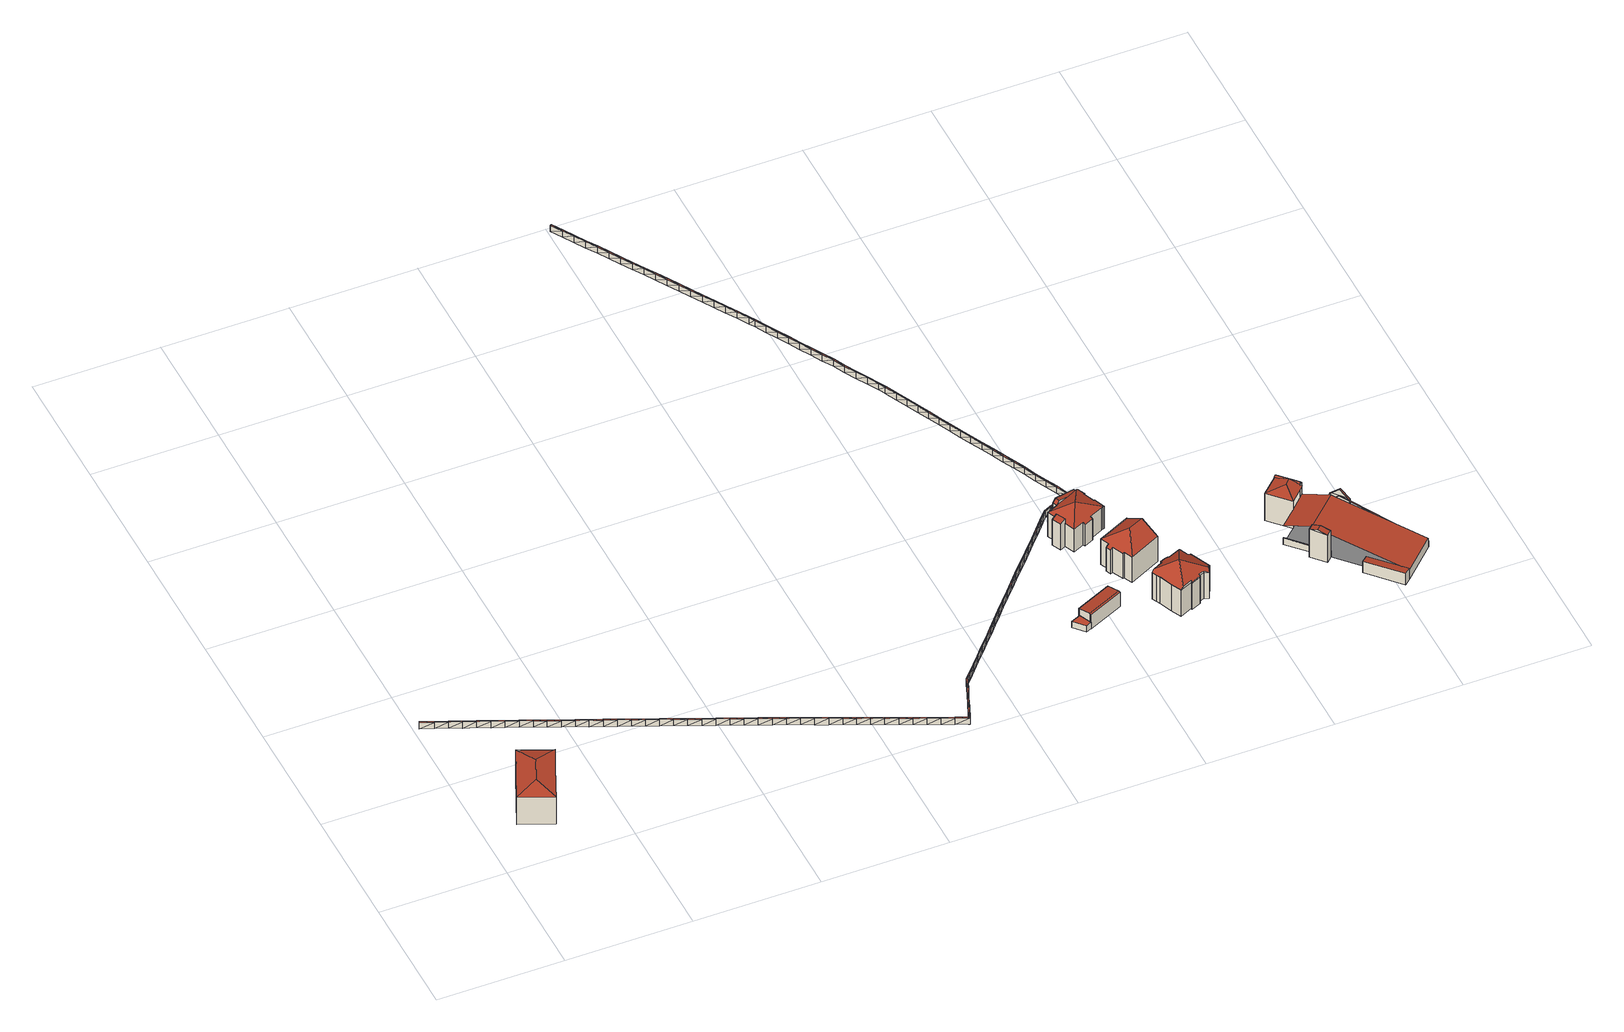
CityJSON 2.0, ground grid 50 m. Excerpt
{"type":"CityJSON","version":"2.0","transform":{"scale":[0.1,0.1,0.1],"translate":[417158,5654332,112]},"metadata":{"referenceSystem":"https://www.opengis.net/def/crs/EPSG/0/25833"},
"CityObjects":{
"building1":{"type":"Building","attributes":{"Dachtyp_tdc":"tdcFreeFormRoof","Gemeindeschluessel":14612000,"Dachneigung":14.71,"QualitaetDacherkennung":74,"Geometrietyp2DReferenz":"3000","measuredHeight":14.9,"function":"31001_2000","roofType":"5000"},"geometry":[{"type":"Solid","lod":"2","boundaries":[[[[0,1,2,3]],[[1,4,5,2]],[[4,6,7,5]],[[6,8,9,7]],[[8,10,11,9]],[[10,0,3,11]],[[0,10,12]],[[13,14,8]],[[12,10,8,14]],[[4,1,0,12,14,13,6]],[[8,6,13]],[[3,2,5,7,9,11]]]],"semantics":{"surfaces":[{"type":"WallSurface"},{"type":"RoofSurface"},{"type":"GroundSurface"}],"values":[[0,0,0,0,0,0,1,1,1,1,0,2]]}}]},
"building2":{"type":"Building","attributes":{"Stand_DGM":"2016","Stand_Basis-DLM":"2024","Gemeindeschluessel":"14612000","ObjektHoehe":3,"Stand_Laserscan":"2016","BodenHoehe":0,"Stand_3D-Stadtmodell":"2025","Geometrietyp2DReferenz":2000,"AbsoluteHoehe":0,"measuredHeight":3,"function":"51009_1700","roofType":"9999"},"geometry":[{"type":"MultiSurface","lod":"2","boundaries":[[[15,16,17]],[[18,16,15]],[[19,18,15]],[[20,18,19]],[[21,20,19]],[[22,20,21]],[[23,22,21]],[[24,22,23]],[[25,24,23]],[[26,24,25]],[[27,26,25]],[[28,26,27]],[[29,28,27]],[[30,28,29]],[[31,30,29]],[[32,30,31]],[[33,32,31]],[[34,32,33]],[[35,34,33]],[[36,34,35]],[[37,36,35]],[[38,36,37]],[[39,38,37]],[[40,38,39]],[[41,40,39]],[[42,40,41]],[[43,42,41]],[[44,42,43]],[[45,44,43]],[[46,44,45]],[[47,46,45]],[[48,46,47]],[[49,48,47]],[[50,48,49]],[[50,49,51]],[[52,50,51]],[[53,52,51]],[[54,52,53]],[[55,54,53]],[[56,57,55]],[[57,54,55]],[[58,57,56]],[[59,58,56]],[[60,58,59]],[[61,60,59]],[[62,60,61]],[[63,62,61]],[[64,62,63]],[[65,64,63]],[[66,64,65]],[[67,66,65]],[[68,66,67]],[[69,68,67]],[[70,68,69]],[[71,70,69]],[[72,70,71]],[[73,72,71]],[[74,72,73]],[[75,74,73]],[[76,74,75]],[[77,76,78]],[[79,76,77]],[[80,79,77]],[[81,79,80]],[[82,81,80]],[[83,81,82]],[[84,83,82]],[[85,83,84]],[[86,85,84]],[[87,85,86]],[[88,87,86]],[[89,87,88]],[[90,89,88]],[[91,89,90]],[[92,91,90]],[[93,91,92]],[[94,93,92]],[[95,93,94]],[[96,95,94]],[[97,95,96]],[[98,97,96]],[[99,97,98]],[[100,99,98]],[[101,99,100]],[[102,103,104]],[[105,101,100]],[[103,101,105]],[[104,103,105]],[[106,102,104]],[[107,102,106]],[[108,107,106]],[[109,107,108]],[[110,109,108]],[[111,109,110]],[[112,111,113]],[[114,111,112]],[[115,114,112]],[[116,114,115]],[[117,116,115]],[[118,116,117]],[[119,120,117]],[[121,120,119]],[[122,121,119]],[[123,121,122]],[[124,123,122]],[[125,123,124]],[[126,125,124]],[[127,125,126]],[[128,127,126]],[[129,127,128]],[[130,129,128]],[[131,129,130]],[[132,131,130]],[[133,131,132]],[[134,133,132]],[[135,133,134]],[[136,135,134]],[[137,135,136]],[[138,137,136]],[[139,137,138]],[[140,139,138]],[[141,139,140]],[[142,141,140]],[[143,141,142]],[[144,143,142]],[[145,143,144]],[[146,145,144]],[[147,145,146]],[[148,147,146]],[[149,150,148]],[[150,147,148]],[[151,150,149]],[[152,151,149]],[[153,151,152]],[[154,153,152]],[[155,153,154]],[[156,155,154]],[[157,155,156]],[[158,159,156]],[[160,159,158]],[[161,160,158]],[[162,160,161]],[[163,162,161]],[[164,162,163]],[[165,164,163]],[[166,164,165]],[[167,168,169]],[[170,168,167]],[[171,170,167]],[[172,170,171]],[[173,172,171]],[[174,172,173]],[[175,174,173]],[[176,174,175]],[[177,176,175]],[[178,176,177]],[[179,178,177]],[[180,178,179]],[[181,180,179]],[[182,180,181]],[[183,182,181]],[[184,182,183]],[[185,184,183]],[[186,184,185]],[[187,186,185]],[[188,186,187]],[[189,188,187]],[[190,188,189]],[[191,190,189]],[[192,190,191]],[[193,192,191]],[[194,192,193]],[[195,194,193]],[[196,194,195]],[[197,198,199]],[[200,196,195]],[[198,196,200]],[[199,198,200]],[[201,197,199]],[[202,197,201]],[[203,202,201]],[[204,202,203]],[[205,204,203]],[[206,204,205]],[[207,206,205]],[[208,206,207]],[[209,208,207]],[[210,208,209]],[[211,210,209]],[[212,210,211]],[[213,212,211]],[[214,212,213]],[[215,214,213]],[[216,214,215]],[[217,216,215]],[[218,216,217]],[[219,218,217]],[[220,218,219]],[[221,220,219]],[[222,220,221]],[[223,222,221]],[[224,222,223]],[[225,224,223]],[[226,224,225]],[[227,226,225]],[[228,226,227]],[[229,228,227]],[[230,228,229]],[[231,230,229]],[[232,230,231]],[[233,232,231]],[[234,232,233]],[[235,234,233]],[[236,234,235]],[[237,236,235]],[[238,236,237]],[[239,238,237]],[[240,238,239]],[[241,240,239]],[[242,243,244]],[[245,246,241]],[[243,246,245]],[[244,243,245]],[[246,240,241]],[[247,248,94]],[[247,94,92]],[[248,249,96]],[[248,96,94]],[[249,250,98]],[[249,98,96]],[[250,251,100]],[[250,100,98]],[[251,252,105]],[[251,105,100]],[[252,253,104]],[[252,104,105]],[[253,254,106]],[[253,106,104]],[[254,255,108]],[[254,108,106]],[[255,256,110]],[[255,110,108]],[[257,258,112]],[[257,112,113]],[[258,259,115]],[[258,115,112]],[[259,260,117]],[[259,117,115]],[[260,261,119]],[[260,119,117]],[[261,262,122]],[[261,122,119]],[[262,263,124]],[[262,124,122]],[[263,264,126]],[[263,126,124]],[[264,265,128]],[[264,128,126]],[[265,266,130]],[[265,130,128]],[[266,267,132]],[[266,132,130]],[[267,268,134]],[[267,134,132]],[[268,269,136]],[[268,136,134]],[[269,270,138]],[[269,138,136]],[[270,271,140]],[[272,273,239]],[[272,239,237]],[[273,274,241]],[[273,241,239]],[[274,275,245]],[[274,245,241]],[[275,276,244]],[[275,244,245]],[[16,18,277]],[[16,277,278]],[[18,20,279]],[[18,279,277]],[[20,22,280]],[[20,280,279]],[[22,24,281]],[[22,281,280]],[[24,26,282]],[[24,282,281]],[[26,28,283]],[[26,283,282]],[[28,30,284]],[[285,237,235]],[[271,142,140]],[[270,140,138]],[[271,286,142]],[[286,287,144]],[[286,144,142]],[[287,288,146]],[[287,146,144]],[[288,289,148]],[[288,148,146]],[[289,290,149]],[[289,149,148]],[[290,291,152]],[[290,152,149]],[[291,292,154]],[[291,154,152]],[[292,293,156]],[[292,156,154]],[[293,294,158]],[[293,158,156]],[[294,295,161]],[[294,161,158]],[[295,296,163]],[[295,163,161]],[[296,297,165]],[[296,165,163]],[[298,299,167]],[[298,167,169]],[[299,300,171]],[[299,171,167]],[[300,301,173]],[[300,173,171]],[[301,302,175]],[[301,175,173]],[[302,303,177]],[[302,177,175]],[[303,304,179]],[[303,179,177]],[[304,305,181]],[[304,181,179]],[[305,306,183]],[[305,183,181]],[[306,307,185]],[[306,185,183]],[[307,308,187]],[[307,187,185]],[[309,310,193]],[[308,189,187]],[[311,309,191]],[[311,191,189]],[[309,193,191]],[[310,312,195]],[[310,195,193]],[[312,313,200]],[[312,200,195]],[[313,314,199]],[[313,199,200]],[[314,315,201]],[[314,201,199]],[[315,316,203]],[[315,203,201]],[[316,317,205]],[[316,205,203]],[[317,318,207]],[[317,207,205]],[[318,319,209]],[[318,209,207]],[[319,320,211]],[[319,211,209]],[[320,321,213]],[[320,213,211]],[[321,322,215]],[[321,215,213]],[[322,323,217]],[[322,217,215]],[[323,324,219]],[[323,219,217]],[[324,325,221]],[[324,221,219]],[[325,326,223]],[[325,223,221]],[[308,311,189]],[[326,225,223]],[[327,328,227]],[[327,227,225]],[[328,329,229]],[[328,229,227]],[[329,330,231]],[[329,231,229]],[[330,331,233]],[[330,233,231]],[[331,285,235]],[[331,235,233]],[[285,272,237]],[[326,327,225]],[[332,333,15]],[[332,15,17]],[[333,334,19]],[[333,19,15]],[[334,335,21]],[[334,21,19]],[[335,336,23]],[[335,23,21]],[[336,337,25]],[[336,25,23]],[[337,338,27]],[[337,27,25]],[[338,339,29]],[[338,29,27]],[[339,340,31]],[[339,31,29]],[[340,341,33]],[[340,33,31]],[[341,342,35]],[[341,35,33]],[[342,343,37]],[[342,37,35]],[[343,344,39]],[[343,39,37]],[[344,345,41]],[[344,41,39]],[[345,346,43]],[[345,43,41]],[[346,347,45]],[[346,45,43]],[[347,348,47]],[[347,47,45]],[[348,349,49]],[[348,49,47]],[[349,350,51]],[[349,51,49]],[[350,351,53]],[[350,53,51]],[[351,352,55]],[[351,55,53]],[[352,353,56]],[[352,56,55]],[[353,354,59]],[[355,356,63]],[[353,59,56]],[[354,355,61]],[[354,61,59]],[[355,63,61]],[[356,357,65]],[[356,65,63]],[[357,358,67]],[[357,67,65]],[[358,359,69]],[[360,361,73]],[[358,69,67]],[[359,360,71]],[[359,71,69]],[[360,73,71]],[[361,362,75]],[[361,75,73]],[[363,364,77]],[[363,77,78]],[[364,365,80]],[[364,80,77]],[[365,366,82]],[[365,82,80]],[[366,367,84]],[[366,84,82]],[[367,368,86]],[[367,86,84]],[[368,369,88]],[[368,88,86]],[[369,370,90]],[[369,90,88]],[[370,247,92]],[[370,92,90]],[[54,371,372]],[[54,57,371]],[[57,58,373]],[[57,373,371]],[[58,60,374]],[[58,374,373]],[[60,62,375]],[[60,375,374]],[[62,64,376]],[[62,376,375]],[[64,66,377]],[[64,377,376]],[[66,68,378]],[[66,378,377]],[[68,70,379]],[[68,379,378]],[[70,72,380]],[[70,380,379]],[[72,74,381]],[[72,381,380]],[[74,76,382]],[[74,382,381]],[[76,79,383]],[[76,383,382]],[[79,81,384]],[[79,384,383]],[[81,83,385]],[[81,385,384]],[[83,85,386]],[[83,386,385]],[[85,87,387]],[[85,387,386]],[[87,89,388]],[[87,388,387]],[[89,91,389]],[[89,389,388]],[[91,93,390]],[[91,390,389]],[[93,95,391]],[[93,391,390]],[[95,97,392]],[[95,392,391]],[[97,99,393]],[[97,393,392]],[[99,101,394]],[[234,236,395]],[[230,396,397]],[[232,234,398]],[[232,398,396]],[[234,395,398]],[[236,238,399]],[[236,399,395]],[[238,240,400]],[[238,400,399]],[[240,246,401]],[[240,401,400]],[[246,243,402]],[[246,402,401]],[[243,242,403]],[[243,403,402]],[[278,332,17]],[[278,17,16]],[[276,403,242]],[[276,242,244]],[[103,102,404]],[[99,394,393]],[[101,103,405]],[[101,405,394]],[[103,404,405]],[[102,107,406]],[[102,406,404]],[[107,109,407]],[[107,407,406]],[[109,111,408]],[[120,409,410]],[[116,118,411]],[[116,411,412]],[[120,121,409]],[[121,123,413]],[[121,413,409]],[[123,125,414]],[[123,414,413]],[[125,127,415]],[[125,415,414]],[[127,129,416]],[[127,416,415]],[[129,131,417]],[[129,417,416]],[[131,133,418]],[[131,418,417]],[[133,135,419]],[[133,419,418]],[[135,137,420]],[[135,420,419]],[[137,139,421]],[[109,408,407]],[[111,114,422]],[[111,422,408]],[[114,116,412]],[[114,412,422]],[[188,423,424]],[[186,188,424]],[[186,424,425]],[[188,190,423]],[[190,192,426]],[[190,426,423]],[[192,194,427]],[[192,427,426]],[[194,196,428]],[[194,428,427]],[[196,198,429]],[[196,429,428]],[[198,197,430]],[[198,430,429]],[[197,202,431]],[[197,431,430]],[[202,204,432]],[[202,432,431]],[[204,206,433]],[[204,433,432]],[[206,208,434]],[[206,434,433]],[[208,210,435]],[[208,435,434]],[[210,212,436]],[[210,436,435]],[[212,214,437]],[[212,437,436]],[[214,216,438]],[[214,438,437]],[[216,218,439]],[[216,439,438]],[[218,220,440]],[[218,440,439]],[[220,222,441]],[[220,441,440]],[[222,224,442]],[[222,442,441]],[[224,226,443]],[[224,443,442]],[[226,228,444]],[[226,444,443]],[[228,230,397]],[[228,397,444]],[[230,232,396]],[[30,445,284]],[[28,284,283]],[[30,32,445]],[[32,34,446]],[[32,446,445]],[[34,36,447]],[[34,447,446]],[[36,38,448]],[[36,448,447]],[[38,40,449]],[[38,449,448]],[[40,42,450]],[[40,450,449]],[[42,44,451]],[[42,451,450]],[[44,46,452]],[[44,452,451]],[[46,48,453]],[[46,453,452]],[[48,50,454]],[[48,454,453]],[[50,52,455]],[[50,455,454]],[[52,54,372]],[[52,372,455]],[[141,143,456]],[[137,421,420]],[[139,141,457]],[[139,457,421]],[[141,456,457]],[[143,145,458]],[[143,458,456]],[[145,147,459]],[[145,459,458]],[[147,150,460]],[[147,460,459]],[[150,151,461]],[[150,461,460]],[[151,153,462]],[[151,462,461]],[[153,155,463]],[[153,463,462]],[[155,157,464]],[[155,464,463]],[[159,160,465]],[[159,465,466]],[[160,162,467]],[[160,467,465]],[[162,164,468]],[[162,468,467]],[[164,166,469]],[[164,469,468]],[[168,170,470]],[[168,470,471]],[[170,172,472]],[[170,472,470]],[[172,174,473]],[[172,473,472]],[[174,176,474]],[[174,474,473]],[[176,178,475]],[[176,475,474]],[[178,180,476]],[[178,476,475]],[[180,182,477]],[[180,477,476]],[[182,184,478]],[[182,478,477]],[[184,186,425]],[[184,425,478]],[[332,278,333]],[[333,278,277]],[[333,277,334]],[[334,277,279]],[[365,384,366]],[[364,383,365]],[[365,383,384]],[[366,384,385]],[[366,385,367]],[[367,385,386]],[[367,386,368]],[[368,386,387]],[[368,387,369]],[[369,387,388]],[[369,388,370]],[[370,388,389]],[[370,389,247]],[[247,389,390]],[[247,390,248]],[[248,390,391]],[[248,391,249]],[[249,391,392]],[[249,392,250]],[[250,392,393]],[[250,393,251]],[[251,393,394]],[[251,394,252]],[[252,394,405]],[[252,405,253]],[[253,405,404]],[[253,404,254]],[[254,404,406]],[[254,406,255]],[[255,406,407]],[[255,407,256]],[[256,407,408]],[[257,408,258]],[[258,408,422]],[[258,422,259]],[[259,422,412]],[[259,412,260]],[[260,412,411]],[[260,410,261]],[[261,410,409]],[[261,409,262]],[[262,409,413]],[[262,413,263]],[[263,413,414]],[[263,414,264]],[[265,416,266]],[[264,414,415]],[[264,415,265]],[[265,415,416]],[[266,416,417]],[[266,417,267]],[[267,417,418]],[[267,418,268]],[[268,418,419]],[[268,419,269]],[[269,419,420]],[[269,420,270]],[[270,420,421]],[[270,421,271]],[[271,421,457]],[[271,457,286]],[[286,457,456]],[[286,456,287]],[[287,456,458]],[[287,458,288]],[[288,458,459]],[[288,459,289]],[[289,459,460]],[[289,460,290]],[[290,460,461]],[[290,461,291]],[[291,461,462]],[[291,462,292]],[[292,462,463]],[[292,463,293]],[[293,463,464]],[[293,466,294]],[[294,466,465]],[[294,465,295]],[[297,468,469]],[[295,467,296]],[[296,467,468]],[[296,468,297]],[[298,471,299]],[[299,471,470]],[[299,470,300]],[[300,470,472]],[[300,472,301]],[[301,472,473]],[[301,473,302]],[[302,473,474]],[[302,474,303]],[[303,474,475]],[[303,475,304]],[[304,475,476]],[[304,476,305]],[[305,476,477]],[[305,477,306]],[[306,477,478]],[[306,478,307]],[[307,478,425]],[[307,425,308]],[[308,425,424]],[[308,424,311]],[[311,424,423]],[[311,423,309]],[[309,423,426]],[[309,426,310]],[[310,426,427]],[[310,427,312]],[[295,465,467]],[[312,428,313]],[[312,427,428]],[[313,428,429]],[[313,429,314]],[[314,429,430]],[[314,430,315]],[[315,430,431]],[[315,431,316]],[[316,431,432]],[[316,432,317]],[[317,432,433]],[[317,433,318]],[[318,433,434]],[[318,434,319]],[[319,434,435]],[[319,435,320]],[[320,435,436]],[[320,436,321]],[[321,436,437]],[[321,437,322]],[[322,437,438]],[[322,438,323]],[[323,438,439]],[[323,439,324]],[[324,439,440]],[[324,440,325]],[[325,440,441]],[[325,441,326]],[[326,441,442]],[[326,442,327]],[[327,442,443]],[[327,443,328]],[[328,443,444]],[[328,444,329]],[[329,444,397]],[[329,397,330]],[[330,397,396]],[[330,396,331]],[[331,396,398]],[[331,398,285]],[[285,398,395]],[[285,395,272]],[[272,395,399]],[[272,399,273]],[[273,399,400]],[[275,401,402]],[[273,400,274]],[[274,400,401]],[[274,401,275]],[[275,402,276]],[[276,402,403]],[[334,279,335]],[[335,279,280]],[[335,280,336]],[[336,280,281]],[[336,281,337]],[[337,281,282]],[[337,282,338]],[[338,282,283]],[[338,283,339]],[[339,283,284]],[[339,284,340]],[[340,284,445]],[[340,445,341]],[[342,447,343]],[[341,445,446]],[[341,446,342]],[[342,446,447]],[[343,447,448]],[[343,448,344]],[[344,448,449]],[[344,449,345]],[[345,449,450]],[[345,450,346]],[[346,450,451]],[[346,451,347]],[[347,451,452]],[[347,452,348]],[[348,452,453]],[[348,453,349]],[[349,453,454]],[[349,454,350]],[[350,454,455]],[[455,351,350]],[[351,455,372]],[[351,372,352]],[[352,372,371]],[[352,371,353]],[[353,371,373]],[[353,373,354]],[[354,373,374]],[[354,374,355]],[[355,374,375]],[[355,375,356]],[[356,375,376]],[[356,376,357]],[[357,376,377]],[[357,377,358]],[[358,377,378]],[[358,378,359]],[[359,378,379]],[[359,379,360]],[[360,379,380]],[[360,380,361]],[[361,380,381]],[[361,381,362]],[[362,381,382]],[[363,382,364]],[[364,382,383]]],"semantics":{"surfaces":[{"type":"RoofSurface"},{"type":"WallSurface"},{"type":"GroundSurface"}],"values":[0,0,0,0,0,0,0,0,0,0,0,0,0,0,0,0,0,0,0,0,0,0,0,0,0,0,0,0,0,0,0,0,0,0,0,0,0,0,0,0,0,0,0,0,0,0,0,0,0,0,0,0,0,0,0,0,0,0,0,0,0,0,0,0,0,0,0,0,0,0,0,0,0,0,0,0,0,0,0,0,0,0,0,0,0,0,0,0,0,0,0,0,0,0,0,0,0,0,0,0,0,0,0,0,0,0,0,0,0,0,0,0,0,0,0,0,0,0,0,0,0,0,0,0,0,0,0,0,0,0,0,0,0,0,0,0,0,0,0,0,0,0,0,0,0,0,0,0,0,0,0,0,0,0,0,0,0,0,0,0,0,0,0,0,0,0,0,0,0,0,0,0,0,0,0,0,0,0,0,0,0,0,0,0,0,0,0,0,0,0,0,0,0,0,0,0,0,0,0,0,0,0,0,0,0,0,0,0,0,0,0,0,0,0,0,0,0,0,0,0,0,0,0,0,1,1,1,1,1,1,1,1,1,1,1,1,1,1,1,1,1,1,1,1,1,1,1,1,1,1,1,1,1,1,1,1,1,1,1,1,1,1,1,1,1,1,1,1,1,1,1,1,1,1,1,1,1,1,1,1,1,1,1,1,1,1,1,1,1,1,1,1,1,1,1,1,1,1,1,1,1,1,1,1,1,1,1,1,1,1,1,1,1,1,1,1,1,1,1,1,1,1,1,1,1,1,1,1,1,1,1,1,1,1,1,1,1,1,1,1,1,1,1,1,1,1,1,1,1,1,1,1,1,1,1,1,1,1,1,1,1,1,1,1,1,1,1,1,1,1,1,1,1,1,1,1,1,1,1,1,1,1,1,1,1,1,1,1,1,1,1,1,1,1,1,1,1,1,1,1,1,1,1,1,1,1,1,1,1,1,1,1,1,1,1,1,1,1,1,1,1,1,1,1,1,1,1,1,1,1,1,1,1,1,1,1,1,1,1,1,1,1,1,1,1,1,1,1,1,1,1,1,1,1,1,1,1,1,1,1,1,1,1,1,1,1,1,1,1,1,1,1,1,1,1,1,1,1,1,1,1,1,1,1,1,1,1,1,1,1,1,1,1,1,1,1,1,1,1,1,1,1,1,1,1,1,1,1,1,1,1,1,1,1,1,1,1,1,1,1,1,1,1,1,1,1,1,1,1,1,1,1,1,1,1,1,1,1,1,1,1,1,1,1,1,1,1,1,1,1,1,1,1,1,1,1,1,1,1,1,1,1,1,1,1,1,1,1,1,1,1,1,1,1,1,1,1,1,1,1,1,1,1,1,1,1,1,1,1,1,1,1,1,1,1,1,1,1,1,1,1,1,1,1,1,1,1,1,1,1,1,1,1,1,1,1,1,1,1,1,1,1,1,1,1,1,1,1,1,1,1,1,1,1,1,1,1,1,1,1,1,1,1,1,1,1,1,1,1,1,1,1,1,1,1,1,1,1,1,1,1,1,1,1,1,1,1,1,1,1,1,1,1,1,1,1,2,2,2,2,2,2,2,2,2,2,2,2,2,2,2,2,2,2,2,2,2,2,2,2,2,2,2,2,2,2,2,2,2,2,2,2,2,2,2,2,2,2,2,2,2,2,2,2,2,2,2,2,2,2,2,2,2,2,2,2,2,2,2,2,2,2,2,2,2,2,2,2,2,2,2,2,2,2,2,2,2,2,2,2,2,2,2,2,2,2,2,2,2,2,2,2,2,2,2,2,2,2,2,2,2,2,2,2,2,2,2,2,2,2,2,2,2,2,2,2,2,2,2,2,2,2,2,2,2,2,2,2,2,2,2,2,2,2,2,2,2,2,2,2,2,2,2,2,2,2,2,2,2,2,2,2,2,2,2,2,2,2,2,2,2,2,2,2,2,2,2,2,2,2,2,2,2,2,2,2,2,2,2,2,2,2,2,2,2,2,2,2,2,2,2,2,2,2,2,2,2,2,2,2,2,2,2,2,2,2,2,2,2,2,2,2,2,2,2,2,2,2,2,2]}}]},
"building3":{"type":"Building","attributes":{"Dachtyp_tdc":"tdcPolyFlatRoof","Gemeindeschluessel":14612000,"Dachneigung":0,"QualitaetDacherkennung":58,"Geometrietyp2DReferenz":"3000","measuredHeight":2.95,"function":"31001_9998","roofType":"1000"},"geometry":[{"type":"Solid","lod":"2","boundaries":[[[[479,480,481,482]],[[480,483,484,481]],[[483,485,486,484]],[[485,479,482,486]],[[485,483,480,479]],[[482,481,484,486]]]],"semantics":{"surfaces":[{"type":"WallSurface"},{"type":"RoofSurface"},{"type":"GroundSurface"}],"values":[[0,0,0,0,1,2]]}}]},
"building4":{"type":"Building","attributes":{"Dachtyp_tdc":"tdcGableRoof","Gemeindeschluessel":14612000,"Dachneigung":10,"QualitaetDacherkennung":40,"Geometrietyp2DReferenz":"3000","measuredHeight":7.2,"function":"31001_9998","roofType":"3100"},"geometry":[{"type":"Solid","lod":"2","boundaries":[[[[487,488,489,490]],[[488,491,492,489]],[[491,493,494,492]],[[493,495,496,494]],[[495,497,498,496]],[[497,499,500,498]],[[499,487,490,500]],[[495,493,491,488,487]],[[487,499,497,495]],[[490,489,492,494,496,498,500]]]],"semantics":{"surfaces":[{"type":"WallSurface"},{"type":"RoofSurface"},{"type":"GroundSurface"}],"values":[[0,0,0,0,0,0,0,1,1,2]]}}]},
"building5":{"type":"Building","attributes":{"Gemeindeschluessel":14612000,"Geometrietyp2DReferenz":"3000","function":"31001_9998","roofType":"9999"},"children":["building5-1","building5-2","building5-3"]},
"building5-1":{"type":"BuildingPart","attributes":{"Dachtyp_tdc":"tdcTentRoof","Dachneigung":32.33,"QualitaetDacherkennung":27,"Geometrietyp2DReferenz":"3000","measuredHeight":14.88,"roofType":"3500"},"parents":["building5"],"geometry":[{"type":"MultiSurface","lod":"2","boundaries":[[[501,502,503,504]],[[502,505,506,503]],[[507,508,509,510,511]],[[508,512,513,509]],[[512,514,515,513]],[[514,516,517,515]],[[516,518,519,517]],[[518,520,521,519]],[[520,522,523,521]],[[522,524,525,523]],[[524,526,527,525]],[[526,528,529,527]],[[528,530,531,529]],[[530,532,533,531]],[[532,534,535,533]],[[536,537,538,505,502,539]],[[520,518,516,514,512,508,507,536,539]],[[532,530,528,526,524,522,520,539]],[[502,501,534,532,539]],[[504,503,506,540,541,510,509,513,515,517,519,521,523,525,527,529,531,533,535]]],"semantics":{"surfaces":[{"type":"WallSurface"},{"type":"RoofSurface"},{"type":"GroundSurface"}],"values":[0,0,0,0,0,0,0,0,0,0,0,0,0,0,0,1,1,1,1,2]}}]},
"building5-2":{"type":"BuildingPart","attributes":{"Dachtyp_tdc":"tdcPolyFlatRoof","Dachneigung":22.32,"QualitaetDacherkennung":57,"Geometrietyp2DReferenz":"3000","measuredHeight":13.38,"roofType":"2100"},"parents":["building5"],"geometry":[{"type":"MultiSurface","lod":"2","boundaries":[[[542,543,504,544]],[[543,501,504]],[[545,546,547,535,534]],[[546,542,544,547]],[[546,545,543,542]],[[544,504,535,547]]],"semantics":{"surfaces":[{"type":"WallSurface"},{"type":"RoofSurface"},{"type":"GroundSurface"}],"values":[0,0,0,0,1,2]}}]},
"building5-3":{"type":"BuildingPart","attributes":{"Dachtyp_tdc":"tdcGableRoof","Dachneigung":16.06,"QualitaetDacherkennung":20,"Geometrietyp2DReferenz":"3000","measuredHeight":13.14,"roofType":"3100"},"parents":["building5"],"geometry":[{"type":"MultiSurface","lod":"2","boundaries":[[[505,548,549,506]],[[548,550,551,549]],[[550,552,553,551]],[[552,554,555,553]],[[554,511,510,555]],[[550,548,505,556]],[[556,537,557,511,554,552,550]],[[510,541,540,506,549,551,553,555]]],"semantics":{"surfaces":[{"type":"WallSurface"},{"type":"RoofSurface"},{"type":"GroundSurface"}],"values":[0,0,0,0,0,1,1,2]}}]},
"building6":{"type":"Building","attributes":{"Dachtyp_tdc":"tdcHipAndGableRoof","Gemeindeschluessel":14612000,"Dachneigung":30.77,"QualitaetDacherkennung":53,"Geometrietyp2DReferenz":"3000","measuredHeight":16.55,"function":"31001_9998","roofType":"5000"},"geometry":[{"type":"Solid","lod":"2","boundaries":[[[[558,559,560,561]],[[559,562,563,560]],[[562,564,565,563]],[[564,566,567,565]],[[566,568,569,567]],[[568,570,571,569]],[[570,572,573,571]],[[572,574,575,573]],[[574,576,577,575]],[[576,578,579,577]],[[578,580,581,579]],[[580,558,561,581]],[[576,574,572,570,568,566,564,562,559,582]],[[559,558,580,582]],[[580,578,576,582]],[[561,560,563,565,567,569,571,573,575,577,579,581]]]],"semantics":{"surfaces":[{"type":"WallSurface"},{"type":"RoofSurface"},{"type":"GroundSurface"}],"values":[[0,0,0,0,0,0,0,0,0,0,0,0,1,1,1,2]]}}]},
"building7":{"type":"Building","attributes":{"Dachtyp_tdc":"tdcFreeFormRoof","Gemeindeschluessel":14612000,"Dachneigung":32.01,"QualitaetDacherkennung":42,"Geometrietyp2DReferenz":"3000","measuredHeight":18.64,"function":"31001_9998","roofType":"5000"},"geometry":[{"type":"Solid","lod":"2","boundaries":[[[[583,584,585,586]],[[584,587,588,585]],[[587,589,590,588]],[[589,591,592,590]],[[591,593,594,592]],[[593,595,596,594]],[[595,597,598,596]],[[597,599,600,598]],[[599,601,602,600]],[[601,603,604,602]],[[603,605,606,604]],[[605,607,608,606]],[[607,609,610,608]],[[609,611,612,610]],[[611,613,614,612]],[[613,615,616,614]],[[615,617,618,616]],[[617,619,620,618]],[[619,621,622,620]],[[621,623,624,622]],[[623,625,626,624]],[[625,627,628,626]],[[629,630,631,632,633,634,635,636]],[[627,583,586,628]],[[603,601,637,638,639,629,640,641,642]],[[643,609,640,629,636,644,645,646,647]],[[639,648,649,650,651,652,653,630,629]],[[584,653,652,587]],[[583,631,630,653,584]],[[587,652,651,589]],[[589,651,650,591]],[[591,650,649,593]],[[593,649,648,595]],[[595,648,639,638,597]],[[621,635,634,623]],[[619,644,636,635,621]],[[623,634,633,625]],[[625,633,632,627]],[[627,632,631,583]],[[613,647,646,615]],[[611,643,647,613]],[[615,646,645,617]],[[617,645,644,619]],[[609,643,611]],[[605,642,641,607]],[[603,642,605]],[[607,641,640,609]],[[597,638,637,599]],[[599,637,601]],[[586,585,588,590,592,594,596,598,600,602,604,606,608,610,612,614,616,618,620,622,624,626,628]]]],"semantics":{"surfaces":[{"type":"WallSurface"},{"type":"RoofSurface"},{"type":"GroundSurface"}],"values":[[0,0,0,0,0,0,0,0,0,0,0,0,0,0,0,0,0,0,0,0,0,0,1,0,1,1,1,0,0,0,0,0,0,0,0,0,0,0,0,0,0,0,0,0,0,0,0,0,0,2]]}}]},
"building8":{"type":"Building","attributes":{"Gemeindeschluessel":14612000,"Geometrietyp2DReferenz":"3000","function":"31001_2513","roofType":"9999"},"children":["building8-1","building8-2","building8-3","building8-4","building8-5","building8-6","building8-7","building8-8"]},
"building8-1":{"type":"BuildingPart","attributes":{"Dachtyp_tdc":"tdcGableRoof","Dachneigung":11.96,"QualitaetDacherkennung":12,"Geometrietyp2DReferenz":"3000","measuredHeight":12.33,"roofType":"3100"},"parents":["building8"],"geometry":[{"type":"MultiSurface","lod":"2","boundaries":[[[654,655,656,657,658]],[[655,654,659,660,661,662,663]],[[664,665,666,662,661]],[[657,656,667,668,669,670,671,672]]],"semantics":{"surfaces":[{"type":"WallSurface"},{"type":"RoofSurface"},{"type":"GroundSurface"}],"values":[0,1,1,2]}}]},
"building8-2":{"type":"BuildingPart","attributes":{"Dachtyp_tdc":"tdcFreeFormRoof","Dachneigung":49.64,"QualitaetDacherkennung":17,"Geometrietyp2DReferenz":"3000","measuredHeight":13.96,"roofType":"5000"},"parents":["building8"],"geometry":[{"type":"MultiSurface","lod":"2","boundaries":[[[673,674,675,676]],[[673,676,677]],[[674,673,677,678,679,680]],[[681,682,683,684]],[[677,676,682,681,685]],[[676,675,683,682]],[[675,680,686,687,684,683]],[[674,680,675]]],"semantics":{"surfaces":[{"type":"RoofSurface"},{"type":"GroundSurface"},{"type":"WallSurface"}],"values":[0,0,0,1,2,2,2,0]}}]},
"building8-3":{"type":"BuildingPart","attributes":{"Dachtyp_tdc":"tdcGableRoof","Dachneigung":17.58,"QualitaetDacherkennung":37,"Geometrietyp2DReferenz":"3000","measuredHeight":14.27,"roofType":"3100"},"parents":["building8"],"geometry":[{"type":"MultiSurface","lod":"2","boundaries":[[[688,689,690,691]],[[689,692,693,694,690]],[[689,688,695]],[[696,692,697]],[[688,696,697,695]],[[692,689,695,697]],[[698,691,690,694]],[[696,688,691,698,699]]],"semantics":{"surfaces":[{"type":"WallSurface"},{"type":"RoofSurface"},{"type":"GroundSurface"}],"values":[0,0,0,0,1,1,2,0]}}]},
"building8-4":{"type":"BuildingPart","attributes":{"Dachtyp_tdc":"tdcGableRoof","Dachneigung":16.19,"QualitaetDacherkennung":3,"Geometrietyp2DReferenz":"3000","measuredHeight":12.9,"roofType":"3100"},"parents":["building8"],"geometry":[{"type":"MultiSurface","lod":"2","boundaries":[[[700,701,702,672,703]],[[704,658,657,705]],[[701,700,660,706,707,708]],[[658,704,709,710,707,706,659,711]],[[672,702,712,705,657]]],"semantics":{"surfaces":[{"type":"WallSurface"},{"type":"RoofSurface"},{"type":"GroundSurface"}],"values":[0,0,1,1,2]}}]},
"building8-5":{"type":"BuildingPart","attributes":{"Dachtyp_tdc":"tdcGableRoof","Dachneigung":44.78,"QualitaetDacherkennung":15,"Geometrietyp2DReferenz":"3000","measuredHeight":15.72,"roofType":"3100"},"parents":["building8"],"geometry":[{"type":"MultiSurface","lod":"2","boundaries":[[[713,714,715,702,701]],[[714,713,716,717]],[[718,719,717,716]],[[702,715,720,712]],[[714,719,720,715]],[[719,718,709,721,712,720]],[[719,714,717]]],"semantics":{"surfaces":[{"type":"WallSurface"},{"type":"RoofSurface"},{"type":"GroundSurface"}],"values":[0,1,1,2,0,0,0]}}]},
"building8-6":{"type":"BuildingPart","attributes":{"Dachtyp_tdc":"tdcPolyFlatRoof","Dachneigung":0,"QualitaetDacherkennung":0,"Geometrietyp2DReferenz":"3000","measuredHeight":3,"roofType":"9999"},"parents":["building8"],"geometry":[{"type":"MultiSurface","lod":"2","boundaries":[[[722,723,693,699,724]],[[724,699,698,668]],[[693,723,725,694]],[[723,722,669,725]],[[668,698,694,725,669]],[[694,698,699,693]],[[668,669,722,724]]],"semantics":{"surfaces":[{"type":"RoofSurface"},{"type":"WallSurface"},{"type":"GroundSurface"},{"type":"ClosureSurface","isClosure":"1","QuelleClosure":"LoD1Solid"}],"values":[0,1,1,1,2,3,3]}}]},
"building8-7":{"type":"BuildingPart","attributes":{"Dachtyp_tdc":"tdcPolyFlatRoof","Dachneigung":5.49,"QualitaetDacherkennung":64,"Geometrietyp2DReferenz":"3000","measuredHeight":5.44,"roofType":"2100"},"parents":["building8"],"geometry":[{"type":"MultiSurface","lod":"2","boundaries":[[[726,727,728,656,655]],[[727,729,730,728]],[[729,731,667,730]],[[731,729,727,726,663,732]],[[656,728,730,667]]],"semantics":{"surfaces":[{"type":"WallSurface"},{"type":"RoofSurface"},{"type":"GroundSurface"}],"values":[0,0,0,1,2]}}]},
"building8-8":{"type":"BuildingPart","attributes":{"Dachtyp_tdc":"tdcHipAndGableRoof","Dachneigung":13.03,"QualitaetDacherkennung":24,"Geometrietyp2DReferenz":"3000","measuredHeight":14.35,"roofType":"5000"},"parents":["building8"],"geometry":[{"type":"MultiSurface","lod":"2","boundaries":[[[733,685,681,734]],[[733,735,736]],[[735,737,686,679,738,736]],[[685,733,736,738,678]],[[671,670,734,681,684]],[[735,733,734,670,665]]],"semantics":{"surfaces":[{"type":"WallSurface"},{"type":"RoofSurface"},{"type":"GroundSurface"}],"values":[0,1,1,1,2,0]}}]}
},
"vertices":[
[346,351,176],[316,282,176],[316,282,45],[346,351,45],[268,171,176],[268,171,45],[249,125,176],[249,125,45],[120,180,175],[120,180,45],[217,407,175],[217,407,45],[254,314,194],[248,125,176],[213,219,194],
[1534,2936,42],[1512,2981,42],[1508,2979,42],[1539,2939,42],[1561,2894,42],[1565,2896,42],[1587,2851,42],[1591,2854,42],[1613,2809,42],[1618,2811,42],[1640,2766,42],[1644,2769,42],[1666,2724,41],[1670,2726,41],[1692,2681,41],[1697,2684,41],[1719,2639,41],[1723,2641,41],[1745,2596,42],[1749,2599,42],[1771,2554,41],[1776,2556,41],[1798,2511,41],[1802,2514,41],[1824,2469,40],[1828,2471,40],[1850,2426,40],[1855,2429,40],[1877,2384,39],[1881,2386,39],[1903,2341,39],[1907,2344,39],[1929,2299,39],[1934,2301,39],[1956,2256,38],[1960,2259,38],[1969,2235,38],[1973,2238,38],[1993,2191,38],[1997,2194,38],[2017,2147,38],[2041,2104,39],[2021,2150,38],[2045,2106,39],[2065,2060,39],[2069,2062,39],[2089,2016,40],[2094,2018,40],[2113,1972,40],[2118,1975,40],[2137,1928,42],[2142,1931,42],[2161,1884,40],[2166,1887,40],[2185,1841,39],[2190,1843,39],[2210,1797,40],[2214,1799,40],[2234,1753,40],[2238,1755,40],[2250,1724,40],[2254,1726,40],[2271,1679,39],[2249,1724,40],[2275,1681,39],[2292,1634,40],[2296,1636,40],[2313,1588,40],[2318,1590,40],[2334,1543,40],[2339,1545,40],[2356,1498,40],[2360,1500,40],[2377,1453,40],[2381,1455,40],[2398,1407,40],[2403,1409,40],[2419,1362,41],[2424,1364,41],[2441,1317,41],[2445,1319,41],[2462,1271,42],[2466,1274,42],[2483,1226,42],[2488,1228,42],[2504,1181,43],[2509,1183,43],[2551,1093,41],[2530,1138,44],[2547,1090,41],[2525,1136,44],[2568,1045,42],[2572,1047,42],[2589,1000,43],[2594,1002,43],[2612,952,39],[2616,954,39],[2568,933,44],[2614,958,39],[2570,929,44],[2524,910,49],[2526,905,49],[2494,894,51],[2497,889,51],[2461,856,51],[2498,891,51],[2465,853,51],[2428,819,51],[2431,815,51],[2395,781,52],[2398,778,52],[2361,744,54],[2365,740,54],[2328,706,55],[2332,703,55],[2295,669,58],[2299,665,58],[2262,631,61],[2266,628,61],[2229,594,61],[2233,591,61],[2196,556,62],[2199,553,62],[2163,519,61],[2166,516,61],[2129,482,60],[2133,478,60],[2096,444,61],[2100,441,61],[2063,407,60],[2067,403,60],[2030,369,60],[2034,366,60],[1997,332,62],[1964,294,62],[2001,329,62],[1967,291,62],[1931,257,63],[1934,254,63],[1897,220,64],[1901,216,64],[1880,200,64],[1883,196,64],[1861,153,64],[1884,198,64],[1866,151,64],[1842,106,63],[1847,105,63],[1824,60,66],[1828,58,66],[1803,8,64],[1807,6,64],[1761,32,64],[1807,6,65],[1809,11,65],[1759,27,64],[1715,51,65],[1713,47,65],[1669,71,65],[1667,66,65],[1623,91,66],[1621,86,66],[1577,110,66],[1575,106,66],[1531,130,67],[1529,126,67],[1485,150,68],[1483,145,68],[1439,170,69],[1437,165,69],[1393,189,69],[1391,185,69],[1347,209,70],[1345,204,70],[1302,229,70],[1300,224,70],[1256,249,71],[1254,244,71],[1210,268,72],[1208,264,72],[1164,288,72],[1162,283,72],[1070,323,73],[1116,303,73],[1072,327,73],[1118,308,73],[1026,347,73],[1024,343,73],[980,367,73],[978,362,73],[934,387,73],[932,382,73],[888,406,73],[886,402,73],[842,426,74],[840,422,74],[796,446,74],[794,441,74],[750,466,73],[748,461,73],[704,485,74],[702,481,74],[658,505,74],[656,500,74],[612,525,74],[610,520,74],[566,545,73],[564,540,73],[520,564,74],[519,560,74],[475,584,73],[473,579,73],[429,604,74],[427,599,74],[383,623,74],[381,619,74],[337,643,74],[335,639,74],[291,663,73],[289,658,73],[245,683,73],[243,678,73],[199,702,75],[197,698,75],[153,722,73],[151,717,73],[107,742,74],[9,778,72],[59,757,73],[11,783,72],[61,762,73],[105,737,74],[2419,1362,11],[2441,1317,11],[2462,1271,12],[2483,1226,12],[2504,1181,13],[2525,1136,14],[2547,1090,11],[2568,1045,12],[2589,1000,13],[2612,952,9],[2614,958,9],[2568,933,14],[2524,910,19],[2494,894,21],[2461,856,21],[2428,819,21],[2395,781,22],[2361,744,24],[2328,706,25],[2295,669,28],[2262,631,31],[2229,594,31],[2196,556,32],[2163,519,31],[2129,482,30],[199,702,45],[153,722,43],[107,742,44],[61,762,43],[11,783,42],[1539,2939,12],[1512,2981,12],[1565,2896,12],[1591,2854,12],[1618,2811,12],[1644,2769,12],[1670,2726,11],[1697,2684,11],[245,683,43],[2096,444,31],[2063,407,30],[2030,369,30],[1997,332,32],[1964,294,32],[1931,257,33],[1897,220,34],[1880,200,34],[1861,153,34],[1842,106,33],[1824,60,36],[1803,8,34],[1809,11,35],[1761,32,34],[1715,51,35],[1669,71,35],[1623,91,36],[1577,110,36],[1531,130,37],[1485,150,38],[1439,170,39],[1393,189,39],[1347,209,40],[1256,249,41],[1210,268,42],[1302,229,40],[1164,288,42],[1118,308,43],[1072,327,43],[1026,347,43],[980,367,43],[934,387,43],[888,406,43],[842,426,44],[796,446,44],[750,466,43],[704,485,44],[658,505,44],[612,525,44],[566,545,43],[520,564,44],[475,584,43],[429,604,44],[383,623,44],[337,643,44],[291,663,43],[1508,2979,12],[1534,2936,12],[1561,2894,12],[1587,2851,12],[1613,2809,12],[1640,2766,12],[1666,2724,11],[1692,2681,11],[1719,2639,11],[1745,2596,12],[1771,2554,11],[1798,2511,11],[1824,2469,10],[1850,2426,10],[1877,2384,9],[1903,2341,9],[1929,2299,9],[1956,2256,8],[1969,2235,8],[1993,2191,8],[2017,2147,8],[2041,2104,9],[2065,2060,9],[2089,2016,10],[2113,1972,10],[2137,1928,12],[2161,1884,10],[2185,1841,9],[2210,1797,10],[2234,1753,10],[2250,1724,10],[2249,1724,10],[2271,1679,9],[2292,1634,10],[2313,1588,10],[2334,1543,10],[2356,1498,10],[2377,1453,10],[2398,1407,10],[2021,2150,8],[1997,2194,8],[2045,2106,9],[2069,2062,9],[2094,2018,10],[2118,1975,10],[2142,1931,12],[2166,1887,10],[2190,1843,9],[2214,1799,10],[2238,1755,10],[2254,1726,10],[2275,1681,9],[2296,1636,10],[2318,1590,10],[2339,1545,10],[2360,1500,10],[2381,1455,10],[2403,1409,10],[2424,1364,11],[2445,1319,11],[2466,1274,12],[2488,1228,12],[2509,1183,13],[243,678,43],[335,639,44],[381,619,44],[289,658,43],[197,698,45],[151,717,43],[105,737,44],[59,757,43],[9,778,42],[2551,1093,11],[2530,1138,14],[2572,1047,12],[2594,1002,13],[2616,954,9],[2465,853,21],[2498,891,21],[2497,889,21],[2526,905,19],[2431,815,21],[2398,778,22],[2365,740,24],[2332,703,25],[2299,665,28],[2266,628,31],[2233,591,31],[2199,553,32],[2166,516,31],[2570,929,14],[1300,224,40],[1345,204,40],[1391,185,39],[1254,244,41],[1208,264,42],[1162,283,42],[1116,303,43],[1070,323,43],[1024,343,43],[978,362,43],[932,382,43],[886,402,43],[840,422,44],[794,441,44],[748,461,43],[702,481,44],[656,500,44],[610,520,44],[564,540,43],[519,560,44],[473,579,43],[427,599,44],[1723,2641,11],[1749,2599,12],[1776,2556,11],[1802,2514,11],[1828,2471,10],[1855,2429,10],[1881,2386,9],[1907,2344,9],[1934,2301,9],[1960,2259,8],[1973,2238,8],[2100,441,31],[2133,478,30],[2067,403,30],[2034,366,30],[2001,329,32],[1967,291,32],[1934,254,33],[1901,216,34],[1883,196,34],[1866,151,34],[1884,198,34],[1847,105,33],[1828,58,36],[1807,6,34],[1759,27,34],[1807,6,35],[1713,47,35],[1667,66,35],[1621,86,36],[1575,106,36],[1529,126,37],[1483,145,38],[1437,165,39],
[2384,280,59],[2345,323,59],[2345,323,30],[2384,280,30],[2384,339,59],[2384,339,30],[2406,290,59],[2406,290,30],
[2404,296,98],[2384,339,90],[2384,339,26],[2404,296,26],[2382,344,89],[2382,344,26],[2525,409,89],[2525,409,26],[2546,361,98],[2546,361,26],[2549,355,94],[2549,355,26],[2406,290,94],[2406,290,26],
[2483,762,134],[2466,798,137],[2466,798,20],[2483,762,20],[2510,819,137],[2510,819,20],[2613,867,135],[2627,838,133],[2627,838,20],[2613,867,20],[2613,867,123],[2623,837,135],[2623,837,20],[2642,795,132],[2642,795,20],[2647,797,130],[2647,797,20],[2666,755,127],[2666,755,20],[2662,754,129],[2662,754,20],[2654,750,129],[2654,750,20],[2600,725,129],[2600,725,20],[2603,716,123],[2603,716,20],[2566,699,123],[2566,699,20],[2562,707,129],[2562,707,20],[2518,686,129],[2518,686,20],[2500,725,132],[2500,725,20],[2609,865,137],[2570,847,137],[2523,825,137],[2563,777,169],[2523,825,20],[2609,865,20],
[2461,751,144],[2483,762,154],[2461,751,20],[2500,725,154],[2478,715,144],[2478,715,20],
[2502,836,137],[2502,836,20],[2515,842,151],[2515,842,20],[2593,879,127],[2593,879,20],[2605,884,123],[2605,884,20],[2523,825,151],[2609,865,124],
[2771,523,137],[2643,462,137],[2643,462,16],[2771,523,16],[2627,495,138],[2627,495,16],[2622,493,135],[2622,493,16],[2601,538,136],[2601,538,16],[2592,534,130],[2592,534,16],[2583,554,131],[2583,554,16],[2591,558,136],[2591,558,16],[2595,560,138],[2595,560,16],[2580,593,139],[2580,593,16],[2709,654,139],[2709,654,16],[2739,590,181],[2739,590,16],[2679,562,181],
[2671,352,145],[2720,375,145],[2720,375,19],[2671,352,19],[2717,381,145],[2717,381,19],[2723,392,145],[2723,392,19],[2743,400,145],[2743,400,19],[2753,397,145],[2753,397,19],[2756,391,145],[2756,391,19],[2806,413,145],[2806,413,19],[2822,378,145],[2822,378,19],[2836,385,145],[2836,385,19],[2873,303,145],[2873,303,19],[2864,299,145],[2864,299,19],[2863,294,145],[2863,294,19],[2858,271,145],[2858,271,19],[2839,277,145],[2839,277,19],[2815,266,145],[2815,266,19],[2817,261,145],[2817,261,19],[2779,243,145],[2779,243,19],[2777,248,145],[2777,248,19],[2729,226,145],[2729,226,19],[2710,266,145],[2710,266,19],[2687,318,145],[2687,318,19],[2680,333,145],[2680,333,19],[2761,318,205],[2681,357,157],[2671,352,147],[2680,333,146],[2687,318,147],[2710,266,147],[2729,226,147],[2738,230,155],[2822,378,155],[2806,413,155],[2804,413,156],[2862,288,156],[2863,294,154],[2864,299,151],[2839,277,155],[2777,248,155],[2779,243,151],[2817,261,151],[2815,266,155],[2756,391,156],[2753,397,152],[2743,400,146],[2723,392,146],[2717,381,152],[2720,375,156],
[3672,185,71],[3544,63,71],[3544,63,27],[3672,185,27],[3672,185,57],[3545,319,111],[3428,442,146],[3415,456,150],[3287,334,150],[3521,88,78],[3339,535,116],[3275,474,116],[3211,414,116],[3429,184,27],[3337,282,27],[3211,414,27],[3275,474,27],[3339,535,27],[3409,462,27],
[3273,614,167],[3334,549,167],[3343,549,160],[3273,622,160],[3265,614,160],[3273,605,160],[3331,544,160],[3334,541,160],[3265,614,27],[3273,622,27],[3343,549,27],[3334,541,27],[3265,614,157],[3334,541,159],[3334,541,156],
[3315,261,158],[3266,313,163],[3266,313,27],[3315,261,27],[3286,331,163],[3286,331,57],[3286,331,27],[3289,289,170],[3335,280,158],[3308,308,170],[3335,280,27],[3335,280,57],
[3409,462,125],[3412,464,125],[3412,464,27],[3409,462,107],[3675,187,57],[3675,187,27],[3437,433,156],[3439,435,156],[3432,443,148],[3466,407,145],[3464,409,146],[3621,238,78],[3466,407,27],
[3412,464,149],[3418,470,149],[3418,470,27],[3439,436,184],[3445,441,184],[3466,407,146],[3471,413,146],[3471,413,27],[3466,407,111],
[3211,414,57],[3209,412,57],[3337,282,57],[3209,412,27],
[3544,63,78],[3520,41,82],[3520,41,27],[3406,162,82],[3406,162,27],[3429,184,78],[3492,118,78],
[3200,553,157],[3200,553,27],[3275,474,156],[3283,551,171],[3339,535,156],[3305,572,171]
]}
